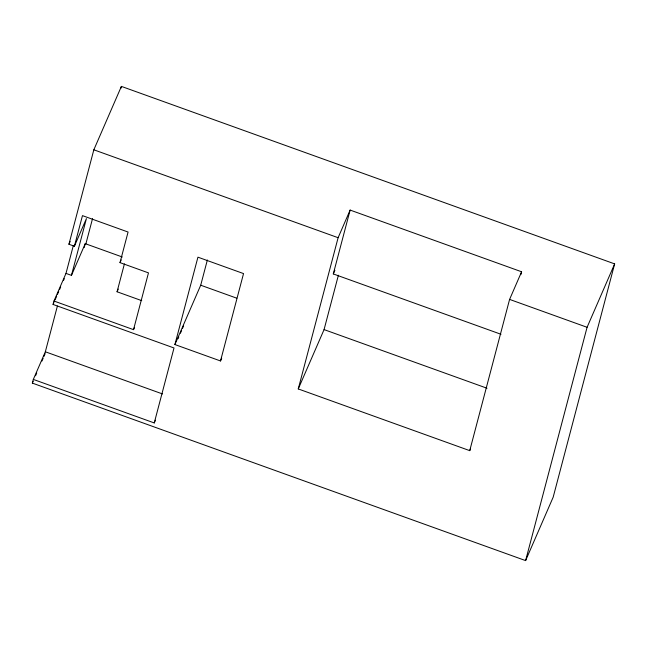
<?xml version="1.0" encoding="UTF-8"?>
<svg xmlns="http://www.w3.org/2000/svg" width="647" height="647" viewBox="0 0 647 647"><rect width="100%" height="100%" fill="white"/><g stroke="black" fill="none" stroke-linecap="round" stroke-linejoin="round"><path stroke-width="0.97" d="M73.346 245.488L65.994 273.398L71.461 275.363L86.423 218.589L74.405 246.224L68.938 244.259L93.831 149.797L121.393 86.399L614.65 263.895L553.169 497.203L525.607 560.601L32.35 383.105L33.321 379.417L45.339 351.782L57.397 306.023M33.321 379.417L154.253 422.936L174.011 347.973L53.078 304.454L53.976 301.033L65.994 273.398M74.405 246.224L82.468 215.629L128.074 232.038L120.01 262.633L148.478 272.88L133.525 329.655L53.976 301.033M120.884 88.356L121.393 86.399M84.223 247.534L85.242 243.66L122.299 256.996M85.857 243.976L92.529 218.654M141.742 300.653L117.067 291.773L124.418 263.871M174.908 344.552L197.933 257.174L243.539 273.584L220.514 360.961L174.908 344.552L200.716 285.214L207.363 259.973M470.531 448.816L469.738 450.644L298.259 388.936L338.114 237.708L350.132 210.073L521.603 271.772L520.843 274.676M500.988 334.273L333.302 273.932L350.132 210.073M298.259 388.936L324.066 329.598L338.389 275.234M469.738 450.644L509.593 299.407L521.603 271.772M525.607 560.601L587.08 327.293L614.65 263.895M68.938 244.259L70.143 241.493M53.078 304.454L53.879 302.61M55.076 299.844L56.677 296.164M57.478 294.32L58.683 291.554M59.484 289.719L60.689 286.953M63.487 280.499L64.288 278.663M71.461 275.363L85.242 243.66M32.35 383.105L33.151 381.269M35.545 375.753L36.742 372.995M41.942 361.05L43.139 358.292M43.939 356.457L45.136 353.699M120.01 262.633L121.207 259.876M117.067 291.773L118.247 289.055M133.525 329.655L134.325 327.811M178.014 338.761L178.815 336.917M180.416 333.229L181.621 330.471M182.422 328.627L183.627 325.862M154.253 422.936L155.458 420.178M220.514 360.961L221.703 358.22M333.302 273.932L334.879 270.309M93.831 149.797L338.114 237.708M509.593 299.407L587.08 327.293M200.716 285.214L236.818 298.202M324.066 329.598L487.013 388.232M45.339 351.782L162.494 393.942"/></g></svg>
